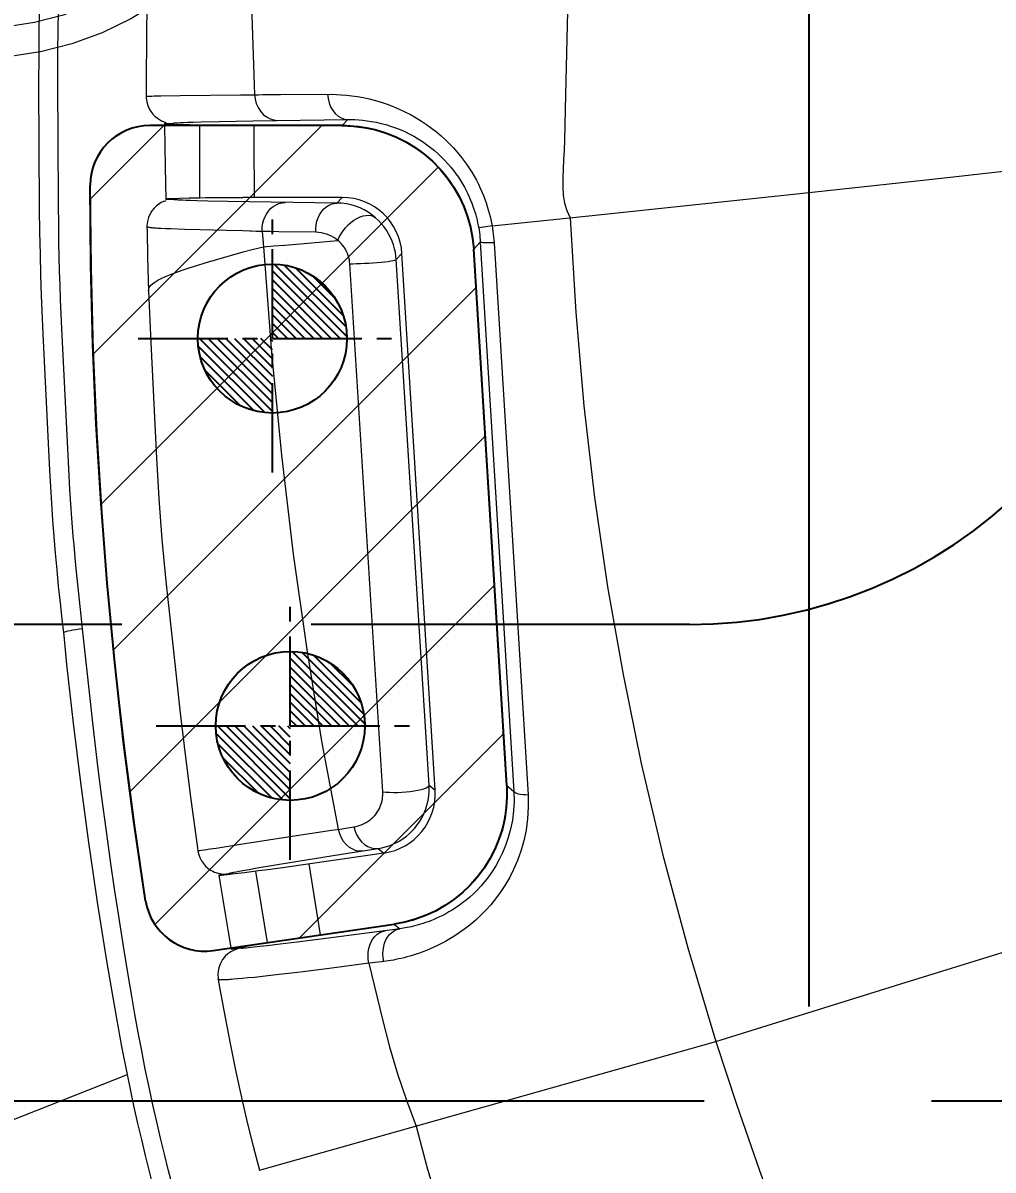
# Model space of a CAD drawing. Header units: inches. Extents: x 160917 to 162189, y -51061 to -50161.
# Drawn here: x 161479.24 to 161495.52, y -50341.36 to -50322.12 of the extents above; entities that cross this region are included whole.
import ezdxf

# ---------------------------------------------------------------- set-up
doc = ezdxf.new("R2010")
doc.units = ezdxf.units.IN
doc.header["$LTSCALE"] = 2
doc.header["$MEASUREMENT"] = 0
for name, pattern in [('ACAD_ISO02W100', [15, 12, -3]), ('CENTER', [50.8, 31.75, -6.35, 6.35, -6.35]), ('CENTER2', [1.125, 0.75, -0.125, 0.125, -0.125]), ('HIDDEN', [9.525, 6.35, -3.175])]:
    doc.linetypes.add(name, pattern=pattern)
for name, color, linetype in [('DEFAULT_1', 7, 'CENTER'), ('PIN', 4, 'CONTINUOUS'), ('SCREW', 52, 'HIDDEN'), ('y-cut', 7, 'CONTINUOUS'), ('壓塊', 157, 'CONTINUOUS')]:
    doc.layers.add(name, color=color, linetype=linetype)
for name, color, linetype, lineweight in [('dim', 3, 'CONTINUOUS', 15), ('PRODUCT', 1, 'CONTINUOUS', 15), ('截面', 191, 'CONTINUOUS', 15), ('枕位', 75, 'CONTINUOUS', 15), ('螺絲', 42, 'ACAD_ISO02W100', 15)]:
    doc.layers.add(name, color=color, linetype=linetype, lineweight=lineweight)
doc.styles.add('ROMANC', font='romanc', dxfattribs={"width": 0.6, "height": 1})

# ---------------------------------------------------------------- blocks, each defined once
blk = doc.blocks.new('20160823.165622')
at = {"layer": '截面', "linetype": 'Continuous', "ltscale": 0.3}
h = blk.add_hatch(dxfattribs=at)
h.set_pattern_fill('ANSI31', color=256, scale=15, style=0)
h.set_pattern_definition([(45, (-3383.3948, 1002.8706), (-1.3258252, 1.3258252), [])])
h.paths.add_polyline_path([(-73.824, 61.266, 1), (-92.824, 61.266, 1)])
h.paths.add_polyline_path([(-22.197, 84.62, 0.373533), (-22.044, 83.982), (-17.561, 80.78), (-17.398, 80.674), (-17.228, 80.584), (-17.053, 80.509), (-16.871, 80.45), (-16.682, 80.406), (-16.492, 80.379), (-16.3, 80.369), (-16.106, 80.375), (-15.915, 80.399), (-15.727, 80.439), (-15.542, 80.495), (-15.363, 80.567), (-15.192, 80.655), (-15.028, 80.757), (-14.874, 80.873), (-14.732, 81.001), (-14.601, 81.141), (-14.481, 81.295), (-6.885, 91.928), (-6.779, 92.091), (-6.689, 92.26), (-6.615, 92.435), (-6.555, 92.618), (-6.511, 92.807), (-6.484, 92.997), (-6.474, 93.19), (-6.481, 93.384), (-6.504, 93.575), (-6.545, 93.764), (-6.602, 93.95), (-6.674, 94.128), (-6.761, 94.3), (-6.864, 94.465), (-6.98, 94.619), (-7.108, 94.761), (-7.249, 94.893), (-7.403, 95.013), (-12.093, 98.364, 0.382846), (-12.756, 98.29), (-13.983, 96.876), (-15.164, 95.437), (-16.3, 93.973), (-17.39, 92.485), (-18.435, 90.971), (-19.438, 89.428), (-20.4, 87.855), (-21.32, 86.252)])
h.paths.add_polyline_path([(-3.987, 77.836), (-3.979, 77.644), (-3.954, 77.453), (-3.912, 77.264), (-3.854, 77.08), (-3.78, 76.902), (-3.691, 76.73), (-3.588, 76.568), (-3.471, 76.416), (-3.34, 76.274), (-3.199, 76.144), (-3.048, 76.028), (-2.886, 75.925), (-2.714, 75.835), (2.724, 73.299, 0.401701), (3.379, 73.522), (4.215, 75.163), (5.025, 76.816), (5.808, 78.481), (6.564, 80.157), (7.293, 81.844), (7.996, 83.545), (8.673, 85.26), (9.324, 86.988), (9.949, 88.728, 0.385263), (9.688, 89.347), (4.684, 91.68), (4.503, 91.755), (4.32, 91.812), (4.133, 91.854), (3.942, 91.879), (3.748, 91.888), (3.555, 91.879), (3.363, 91.854), (3.173, 91.812), (2.989, 91.754), (2.811, 91.68), (2.638, 91.59), (2.476, 91.487), (2.323, 91.369), (2.18, 91.238), (2.051, 91.097), (1.935, 90.946), (1.832, 90.784), (1.742, 90.612), (-3.779, 78.772), (-3.854, 78.591), (-3.912, 78.408), (-3.953, 78.221), (-3.978, 78.03)])
h.paths.add_polyline_path([(-5.724, 139.049), (-5.562, 128.95), (-5.55, 128.785), (-5.523, 128.627), (-5.479, 128.473), (-5.418, 128.324), (-5.342, 128.179), (-5.252, 128.045), (-5.148, 127.921), (-5.031, 127.808), (-4.904, 127.708), (-4.767, 127.622), (-4.62, 127.551), (-4.469, 127.495), (-4.314, 127.456), (-4.155, 127.434), (-3.99, 127.427), (9.395, 127.642), (9.56, 127.653), (9.718, 127.681), (9.872, 127.725), (10.021, 127.785), (10.166, 127.862), (10.3, 127.951), (10.424, 128.055), (10.537, 128.173), (10.637, 128.3), (10.723, 128.437), (10.794, 128.583), (10.85, 128.735), (10.889, 128.89), (10.911, 129.049), (10.918, 129.214), (10.76, 139.065, 0.409527), (10.26, 139.557), (-5.224, 139.557, 0.418916)])
h.paths.add_polyline_path([(-93.609, 92.793), (-93.598, 92.6), (-93.571, 92.41), (-93.527, 92.221), (-93.467, 92.038), (-93.392, 91.862), (-93.302, 91.692), (-93.196, 91.529), (-87.589, 83.68), (-87.469, 83.527), (-87.339, 83.387), (-87.197, 83.26), (-87.043, 83.144), (-86.879, 83.041), (-86.707, 82.954), (-86.528, 82.882), (-86.342, 82.825), (-86.153, 82.785), (-85.961, 82.761), (-85.766, 82.755), (-85.573, 82.765), (-85.382, 82.792), (-85.193, 82.836), (-85.01, 82.896), (-84.834, 82.971), (-84.665, 83.061), (-84.501, 83.167), (-81.445, 85.35, 0.414214), (-81.213, 86.745), (-88.229, 96.567, 0.414214), (-89.624, 96.799), (-92.686, 94.612), (-92.838, 94.492), (-92.978, 94.362), (-93.105, 94.22), (-93.221, 94.067), (-93.323, 93.903), (-93.411, 93.732), (-93.482, 93.553), (-93.539, 93.367), (-93.579, 93.179), (-93.602, 92.987)])
h.paths.add_polyline_path([(-111.785, 86.571), (-107.088, 75.443, 0.425093), (-105.745, 74.926), (-102.029, 76.658), (-101.856, 76.748), (-101.694, 76.852), (-101.543, 76.968), (-101.401, 77.098), (-101.269, 77.241), (-101.151, 77.394), (-101.048, 77.557), (-100.958, 77.729), (-100.883, 77.908), (-100.825, 78.092), (-100.783, 78.282), (-100.758, 78.473), (-100.75, 78.666), (-100.758, 78.859), (-100.783, 79.05), (-100.825, 79.235), (-100.882, 79.418), (-100.956, 79.597), (-105.034, 88.343), (-105.124, 88.515), (-105.227, 88.677), (-105.343, 88.829), (-105.473, 88.97), (-105.616, 89.102), (-105.769, 89.219), (-105.931, 89.323), (-106.103, 89.412), (-106.281, 89.486), (-106.465, 89.544), (-106.654, 89.586), (-106.845, 89.611), (-107.037, 89.62), (-107.231, 89.611), (-107.421, 89.586), (-107.607, 89.545), (-107.789, 89.487), (-107.969, 89.413), (-111.286, 87.866, 0.403417)])
h.paths.add_polyline_path([(6.029, 102.701), (6.04, 102.519), (6.066, 102.34), (6.108, 102.163), (6.164, 101.988), (6.233, 101.819), (6.317, 101.657), (6.414, 101.501), (6.524, 101.355), (6.645, 101.218), (6.777, 101.091), (6.919, 100.976), (7.07, 100.873), (7.229, 100.783), (7.395, 100.706), (7.565, 100.644), (7.74, 100.596), (7.921, 100.561), (12.733, 99.863, 0.404229), (13.297, 100.269), (13.602, 102.074), (13.869, 103.881), (14.097, 105.692), (14.286, 107.505), (14.436, 109.321), (14.547, 111.142), (14.62, 112.97), (14.653, 114.804), (14.648, 116.644, 0.410269), (14.148, 117.137), (8.99, 117.137), (8.803, 117.129), (8.62, 117.106), (8.441, 117.068), (8.264, 117.014), (8.091, 116.945), (7.925, 116.863), (7.767, 116.767), (7.616, 116.658), (7.476, 116.537), (7.347, 116.404), (7.228, 116.261), (7.122, 116.109), (7.03, 115.948), (6.951, 115.78), (6.887, 115.606), (6.838, 115.43), (6.803, 115.248), (6.784, 115.062), (6.032, 102.885)])
h.paths.add_polyline_path([(-9.989, 114.513), (-9.984, 112.88), (-9.966, 111.248), (-9.933, 109.616), (-9.886, 107.984), (-9.826, 106.353), (-9.751, 104.722), (-9.663, 103.091, 0.356031), (-9.235, 102.625), (-4.838, 101.987), (-4.633, 101.967), (-4.431, 101.966), (-4.231, 101.983), (-4.032, 102.018), (-3.835, 102.073), (-3.646, 102.144), (-3.464, 102.233), (-3.289, 102.339), (-3.126, 102.459), (-2.975, 102.594), (-2.835, 102.744), (-2.711, 102.904), (-2.603, 103.075), (-2.509, 103.256), (-2.434, 103.444), (-2.376, 103.636), (-2.336, 103.834), (-2.313, 104.038), (-1.58, 115.926), (-1.577, 116.128), (-1.592, 116.327), (-1.625, 116.522), (-1.675, 116.716), (-1.743, 116.905), (-1.828, 117.086), (-1.929, 117.259), (-2.046, 117.424), (-2.176, 117.576), (-2.32, 117.715), (-2.477, 117.842), (-2.643, 117.954), (-2.819, 118.049), (-3.004, 118.129), (-3.194, 118.191), (-3.387, 118.236), (-3.584, 118.263), (-3.787, 118.273), (-9.457, 118.273, 0.408821), (-9.957, 117.782), (-9.98, 116.147)])
h.paths.add_polyline_path([(-117.289, 114.429), (-117.278, 113.089), (-117.245, 111.75), (-117.188, 110.413), (-117.108, 109.078), (-117.005, 107.746), (-116.879, 106.413), (-116.73, 105.082), (-116.557, 103.75), (-116.36, 102.42, 0.411006), (-115.229, 101.585), (-112.19, 102.026), (-112.009, 102.06), (-111.833, 102.108), (-111.663, 102.171), (-111.498, 102.247), (-111.338, 102.338), (-111.187, 102.441), (-111.045, 102.556), (-110.912, 102.683), (-110.791, 102.82), (-110.682, 102.967), (-110.585, 103.122), (-110.501, 103.285), (-110.431, 103.453), (-110.375, 103.628), (-110.334, 103.806), (-110.308, 103.984), (-110.297, 104.166), (-110.3, 104.35), (-110.855, 113.353), (-110.875, 113.54), (-110.91, 113.721), (-110.959, 113.898), (-111.023, 114.071), (-111.102, 114.24), (-111.194, 114.4), (-111.3, 114.552), (-111.418, 114.696), (-111.548, 114.828), (-111.688, 114.949), (-111.839, 115.059), (-111.997, 115.155), (-112.162, 115.237), (-112.335, 115.306), (-112.512, 115.359), (-112.691, 115.397), (-112.874, 115.42), (-113.061, 115.428), (-116.289, 115.428, 0.41394)])
h.paths.add_polyline_path([(-99.071, 114.42), (-99.068, 114.217), (-98.561, 105.996), (-98.539, 105.794), (-98.5, 105.598), (-98.443, 105.408), (-98.369, 105.222), (-98.277, 105.042), (-98.171, 104.872), (-98.049, 104.712), (-97.911, 104.563), (-97.762, 104.428), (-97.601, 104.307), (-97.429, 104.2), (-97.249, 104.11), (-97.061, 104.038), (-96.867, 103.982), (-96.67, 103.944), (-96.472, 103.924), (-96.272, 103.923), (-96.07, 103.939), (-93.042, 104.307, 0.379232), (-92.163, 105.3), (-92.163, 115.564, 0.414214), (-93.163, 116.564), (-96.863, 116.564), (-97.065, 116.555), (-97.262, 116.528), (-97.455, 116.483), (-97.644, 116.421), (-97.829, 116.341), (-98.005, 116.246), (-98.172, 116.134), (-98.329, 116.007), (-98.473, 115.868), (-98.603, 115.716), (-98.72, 115.551), (-98.821, 115.378), (-98.905, 115.196), (-98.974, 115.007), (-99.024, 114.813), (-99.057, 114.618)])
at = {"layer": 'y-cut', "linetype": 'ByBlock'}
for p, q in [((-113.061, 115.428), (-116.289, 115.428)), ((-110.3, 104.35), (-110.855, 113.353)), ((-115.229, 101.585), (-112.19, 102.026))]:
    blk.add_line(p, q, dxfattribs=at)
for points in [[(-113.061, 115.428), (-112.874, 115.42), (-112.691, 115.397), (-112.512, 115.359), (-112.335, 115.306), (-112.162, 115.237), (-111.997, 115.155), (-111.839, 115.059), (-111.688, 114.949), (-111.548, 114.828), (-111.418, 114.696), (-111.3, 114.552), (-111.194, 114.4), (-111.102, 114.24), (-111.023, 114.071), (-110.959, 113.898), (-110.91, 113.721), (-110.875, 113.54), (-110.855, 113.353)], [(-116.36, 102.42), (-116.557, 103.75), (-116.73, 105.082), (-116.879, 106.413), (-117.005, 107.746), (-117.108, 109.078), (-117.188, 110.413), (-117.245, 111.75), (-117.278, 113.089), (-117.289, 114.429)], [(-110.3, 104.35), (-110.297, 104.166), (-110.308, 103.984), (-110.334, 103.806), (-110.375, 103.628), (-110.431, 103.453), (-110.501, 103.285), (-110.585, 103.122), (-110.682, 102.967), (-110.791, 102.82), (-110.912, 102.683), (-111.045, 102.556), (-111.187, 102.441), (-111.338, 102.338), (-111.498, 102.247), (-111.663, 102.171), (-111.833, 102.108), (-112.009, 102.06), (-112.19, 102.026)]]:
    blk.add_lwpolyline(points, dxfattribs=at)
for centre, start, end in [((-116.289, 114.428), 90, 179.9465), ((-115.372, 102.574), 188.8884, 278.2602)]:
    blk.add_arc(centre, 1, start, end, dxfattribs=at)
blk = doc.blocks.new('20140813.092309')
at = {"layer": '螺絲', "color": 137, "linetype": 'CENTER', "ltscale": 0.25}
for p, q in [((0, -7.042), (0, 7.042)), ((-7, 0), (7, 0))]:
    blk.add_line(p, q, dxfattribs=at)
at = {"layer": '螺絲', "color": 137, "linetype": 'Continuous'}
blk.add_lwpolyline([(-1.443, 2.5), (-2.887, 0), (-1.443, -2.5), (1.443, -2.5), (2.887, 0), (1.443, 2.5)], close=True, dxfattribs=at)
at = {"layer": '螺絲', "color": 137, "linetype": 'HIDDEN'}
blk.add_circle((0, 0), 5.5, dxfattribs=at)
at = {"layer": '螺絲', "color": 137}
for radius in [5, 3]:
    blk.add_circle((0, 0), radius, dxfattribs=at)
at = {"layer": 'dim', "style": 'ROMANC', "width": 0.8}
blk.add_text('M6', height=3.1716, dxfattribs=at).set_placement((-2.976, -1.589))

msp = doc.modelspace()

# ---------------------------------------------------------------- hatches: boundary and pattern name
at = {"layer": 'PIN', "linetype": 'Continuous'}
h = msp.add_hatch(dxfattribs=at)
h.set_pattern_fill('ANSI31', color=6, scale=0.833333, angle=90, style=0)
h.set_pattern_definition([(135, (161654.4966, -50339.27762), (-0.073656956, -0.073656956), [])])
h.paths.add_polyline_path([(161483.428, -50327.411), (161482.178, -50327.411, 0.414214), (161483.428, -50328.661)])
h.paths.add_polyline_path([(161483.428, -50326.161), (161483.428, -50327.411), (161484.678, -50327.411, 0.414214)])
h = msp.add_hatch(dxfattribs=at)
h.set_pattern_fill('ANSI31', color=6, scale=0.833333, angle=90, style=0)
h.set_pattern_definition([(135, (161654.7966, -50345.77762), (-0.073656956, -0.073656956), [])])
h.paths.add_polyline_path([(161483.728, -50333.911), (161482.478, -50333.911, 0.414214), (161483.728, -50335.161)])
h.paths.add_polyline_path([(161483.728, -50332.661), (161483.728, -50333.911), (161484.978, -50333.911, 0.414214)])

# ---------------------------------------------------------------- linework, layer by layer
at = {"layer": 'DEFAULT_1', "color": 2, "linetype": 'CENTER', "ltscale": 0.3}
for p, q in [((161492.428, -50289.092), (161492.428, -50388.532)), ((161521.155, -50340.211), (161474.195, -50340.211))]:
    msp.add_line(p, q, dxfattribs=at)
at = {"layer": 'PIN', "color": 6, "linetype": 'CENTER2'}
for p, q in [((161483.428, -50329.661), (161483.428, -50325.161)), ((161481.178, -50327.411), (161485.678, -50327.411)), ((161483.728, -50336.161), (161483.728, -50331.661)), ((161481.478, -50333.911), (161485.978, -50333.911))]:
    msp.add_line(p, q, dxfattribs=at)
at = {"layer": 'PIN', "color": 6, "linetype": 'Continuous'}
for centre in [(161483.428, -50327.411), (161483.728, -50333.911)]:
    msp.add_circle(centre, 1.25, dxfattribs=at)
at = {"layer": 'PRODUCT', "linetype": 'ByBlock'}
for p, q in [((161488.445, -50319.509), (161488.344, -50323.318)), ((161479.517, -50322.205), (161479.536, -50321.244)), ((161479.833, -50322.2), (161479.844, -50321.554)), ((161479.829, -50322.636), (161479.833, -50322.2)), ((161479.828, -50322.949), (161479.829, -50322.636)), ((161479.522, -50325.243), (161479.511, -50323.13)), ((161481.325, -50323.346), (161481.345, -50323.345)), ((161481.345, -50323.345), (161481.372, -50323.344)), ((161481.372, -50323.344), (161481.405, -50323.342)), ((161481.405, -50323.342), (161481.442, -50323.341)), ((161481.442, -50323.341), (161481.48, -50323.34)), ((161481.48, -50323.34), (161481.557, -50323.339)), ((161481.557, -50323.339), (161481.879, -50323.334)), ((161481.879, -50323.334), (161482.893, -50323.324)), ((161483.405, -50323.318), (161483.561, -50323.316)), ((161481.372, -50323.836), (161484.6, -50323.836)), ((161481.62, -50323.801), (161481.62, -50323.836)), ((161481.62, -50323.801), (161481.767, -50323.801)), ((161481.62, -50323.836), (161481.628, -50324.528)), ((161481.846, -50323.789), (161481.88, -50323.787)), ((161481.88, -50323.787), (161481.935, -50323.785)), ((161482.041, -50323.827), (161481.892, -50323.823)), ((161481.935, -50323.785), (161482.009, -50323.782)), ((161482.009, -50323.782), (161482.099, -50323.779)), ((161482.211, -50323.831), (161482.041, -50323.827)), ((161482.099, -50323.779), (161482.232, -50323.775)), ((161482.21, -50324.116), (161482.211, -50323.836)), ((161482.211, -50323.831), (161483.124, -50323.836)), ((161482.232, -50323.775), (161482.54, -50323.768)), ((161482.54, -50323.768), (161483.097, -50323.757)), ((161483.097, -50323.757), (161484.694, -50323.736)), ((161483.124, -50324.115), (161483.124, -50323.836)), ((161484.6, -50323.836), (161484.694, -50323.736)), ((161484.6, -50323.836), (161484.725, -50323.84)), ((161482.212, -50325.048), (161482.21, -50324.116)), ((161483.127, -50325.042), (161483.124, -50324.115)), ((161494.349, -50324.753), (161498.238, -50324.315)), ((161481.628, -50324.528), (161481.637, -50325.077)), ((161492.326, -50324.974), (161494.349, -50324.753)), ((161488.9, -50325.336), (161492.326, -50324.974)), ((161479.842, -50325.567), (161479.837, -50325.106)), ((161481.638, -50325.099), (161481.61, -50325.109)), ((161481.777, -50325.077), (161481.637, -50325.077)), ((161481.7, -50325.063), (161481.777, -50325.06)), ((161481.776, -50325.078), (161481.777, -50325.077)), ((161481.777, -50325.06), (161481.867, -50325.057)), ((161481.867, -50325.057), (161482.024, -50325.052)), ((161481.975, -50325.094), (161481.927, -50325.092)), ((161482.052, -50325.096), (161481.975, -50325.094)), ((161482.024, -50325.052), (161482.212, -50325.048)), ((161482.16, -50325.1), (161482.052, -50325.096)), ((161482.342, -50325.105), (161482.16, -50325.1)), ((161482.212, -50325.048), (161482.304, -50325.046)), ((161482.304, -50325.046), (161482.499, -50325.044)), ((161482.677, -50325.112), (161482.342, -50325.105)), ((161482.499, -50325.044), (161482.933, -50325.042)), ((161484.508, -50325.139), (161482.677, -50325.112)), ((161484.598, -50325.042), (161482.933, -50325.042)), ((161484.508, -50325.139), (161484.598, -50325.042)), ((161487.113, -50325.518), (161488.9, -50325.336)), ((161481.725, -50325.571), (161481.639, -50325.568)), ((161481.951, -50325.579), (161481.725, -50325.571)), ((161487.113, -50325.518), (161486.938, -50325.547)), ((161482.214, -50325.588), (161481.951, -50325.579)), ((161482.65, -50325.6), (161482.214, -50325.588)), ((161482.929, -50325.606), (161482.65, -50325.6)), ((161483.049, -50325.61), (161482.929, -50325.606)), ((161483.257, -50325.615), (161483.276, -50325.875)), ((161484.156, -50325.628), (161483.534, -50325.62)), ((161486.806, -50325.911), (161486.916, -50325.793)), ((161486.806, -50325.911), (161487.361, -50334.914)), ((161486.916, -50325.793), (161487.479, -50335.01)), ((161487.147, -50325.805), (161487.717, -50335.073)), ((161482.301, -50326.143), (161482.939, -50325.959)), ((161485.506, -50326.087), (161485.602, -50325.985)), ((161486.056, -50334.907), (161485.506, -50326.087)), ((161486.157, -50334.989), (161485.602, -50325.985)), ((161485.279, -50335.016), (161484.727, -50326.155)), ((161480.012, -50329.598), (161479.896, -50327.245)), ((161479.693, -50329.625), (161479.581, -50327.332)), ((161480.48, -50328.981), (161480.563, -50330.333)), ((161480.031, -50329.943), (161480.012, -50329.598)), ((161480.052, -50330.267), (161480.031, -50329.943)), ((161480.563, -50330.333), (161480.669, -50331.669)), ((161480.151, -50331.433), (161480.124, -50331.16)), ((161480.178, -50331.693), (161480.151, -50331.433)), ((161480.23, -50332.173), (161480.178, -50331.693)), ((161480.669, -50331.669), (161480.796, -50332.989)), ((161479.9, -50332.121), (161479.87, -50331.844)), ((161479.931, -50332.397), (161479.9, -50332.121)), ((161480.242, -50332.285), (161480.23, -50332.173)), ((161480.368, -50333.449), (161480.242, -50332.285)), ((161479.981, -50332.883), (161479.931, -50332.397)), ((161480.796, -50332.989), (161480.944, -50334.291)), ((161480.408, -50333.809), (161480.368, -50333.449)), ((161480.454, -50334.203), (161480.408, -50333.809)), ((161480.507, -50334.634), (161480.454, -50334.203)), ((161480.568, -50335.111), (161480.507, -50334.634)), ((161486.056, -50334.907), (161486.157, -50334.989)), ((161487.361, -50334.914), (161487.365, -50335.041)), ((161487.361, -50334.914), (161487.479, -50335.01)), ((161480.639, -50335.638), (161480.568, -50335.111)), ((161480.719, -50336.223), (161480.639, -50335.638)), ((161482.891, -50335.896), (161483.831, -50335.75)), ((161484.558, -50335.642), (161484.795, -50335.606)), ((161482.384, -50335.977), (161482.482, -50335.962)), ((161482.482, -50335.962), (161482.891, -50335.896)), ((161482.178, -50336.008), (161482.178, -50336.008)), ((161482.209, -50336.002), (161482.24, -50335.998)), ((161482.24, -50335.998), (161482.288, -50335.991)), ((161482.288, -50335.991), (161482.384, -50335.977)), ((161485.299, -50336.045), (161483.598, -50336.291)), ((161483.822, -50336.188), (161484.728, -50336.043)), ((161484.728, -50336.043), (161485.204, -50335.968)), ((161485.204, -50335.968), (161485.299, -50336.045)), ((161480.78, -50336.647), (161480.719, -50336.223)), ((161482.821, -50336.36), (161482.869, -50336.35)), ((161482.869, -50336.35), (161482.928, -50336.339)), ((161482.928, -50336.339), (161483.036, -50336.32)), ((161483.197, -50336.346), (161482.958, -50336.376)), ((161483.036, -50336.32), (161483.174, -50336.296)), ((161483.174, -50336.296), (161483.415, -50336.255)), ((161483.306, -50336.332), (161483.197, -50336.346)), ((161483.598, -50336.291), (161483.306, -50336.332)), ((161483.415, -50336.255), (161483.822, -50336.188)), ((161484.235, -50337.418), (161484.047, -50336.227)), ((161482.692, -50336.393), (161482.53, -50336.416)), ((161482.53, -50336.416), (161482.551, -50336.554)), ((161482.633, -50336.397), (161482.692, -50336.393)), ((161482.783, -50336.367), (161482.821, -50336.36)), ((161482.958, -50336.376), (161482.796, -50336.396)), ((161483.344, -50337.548), (161483.152, -50336.352)), ((161480.849, -50337.107), (161480.78, -50336.647)), ((161482.551, -50336.554), (161482.594, -50336.827)), ((161482.594, -50336.827), (161482.639, -50337.099)), ((161480.928, -50337.607), (161480.849, -50337.107)), ((161482.639, -50337.099), (161482.684, -50337.369)), ((161482.432, -50337.68), (161485.471, -50337.239)), ((161485.471, -50337.239), (161485.565, -50337.315)), ((161482.684, -50337.369), (161482.736, -50337.666)), ((161484.235, -50337.418), (161483.345, -50337.553)), ((161484.367, -50337.474), (161483.845, -50337.541)), ((161485.565, -50337.315), (161484.367, -50337.474)), ((161481.018, -50338.157), (161480.928, -50337.607)), ((161483.345, -50337.553), (161482.735, -50337.657)), ((161482.9, -50337.642), (161482.736, -50337.666)), ((161482.9, -50337.643), (161482.9, -50337.642)), ((161483.068, -50337.632), (161483.025, -50337.637)), ((161483.121, -50337.627), (161483.068, -50337.632)), ((161483.216, -50337.616), (161483.121, -50337.627)), ((161483.338, -50337.603), (161483.216, -50337.616)), ((161483.557, -50337.577), (161483.338, -50337.603)), ((161483.845, -50337.541), (161483.557, -50337.577)), ((161493.974, -50338.238), (161495.746, -50337.691)), ((161482.566, -50337.876), (161482.544, -50337.923)), ((161482.592, -50337.834), (161482.566, -50337.876)), ((161482.682, -50337.737), (161482.638, -50337.777)), ((161485.207, -50337.874), (161485.046, -50337.894)), ((161485.299, -50337.863), (161485.207, -50337.874)), ((161483.85, -50338.047), (161483.492, -50338.09)), ((161483.945, -50338.036), (161483.85, -50338.047)), ((161485.046, -50337.894), (161485.273, -50338.836)), ((161482.922, -50338.151), (161482.842, -50338.158)), ((161483.016, -50338.142), (161482.922, -50338.151)), ((161483.129, -50338.131), (161483.016, -50338.142)), ((161483.261, -50338.116), (161483.129, -50338.131)), ((161483.492, -50338.09), (161483.261, -50338.116)), ((161490.871, -50339.21), (161493.974, -50338.238)), ((161483.21, -50341.365), (161490.871, -50339.21))]:
    msp.add_line(p, q, dxfattribs=at)
for points in [[(161481.493, -50316.566), (161481.441, -50317.753), (161481.397, -50318.908), (161481.362, -50320.032), (161481.336, -50321.127), (161481.317, -50322.195), (161481.31, -50323.235), (161481.31, -50323.347)], [(161483.041, -50317.548), (161483.036, -50318.161), (161483.033, -50318.782), (161483.034, -50319.41), (161483.039, -50320.044), (161483.049, -50320.685), (161483.064, -50321.333), (161483.082, -50321.989), (161483.103, -50322.651), (161483.128, -50323.321)], [(161479.511, -50323.13), (161479.512, -50322.673), (161479.517, -50322.205)], [(161479.837, -50325.106), (161479.828, -50323.114), (161479.828, -50322.949)], [(161481.31, -50323.347), (161481.31, -50323.347), (161481.313, -50323.347), (161481.317, -50323.346), (161481.325, -50323.346)], [(161481.31, -50323.347), (161481.311, -50323.378), (161481.32, -50323.441), (161481.337, -50323.5), (161481.361, -50323.555), (161481.39, -50323.604), (161481.424, -50323.647), (161481.461, -50323.684), (161481.498, -50323.714), (161481.534, -50323.738), (161481.569, -50323.756), (161481.599, -50323.769)], [(161482.893, -50323.324), (161482.959, -50323.323), (161482.993, -50323.323), (161483.027, -50323.322)], [(161483.027, -50323.322), (161483.095, -50323.321), (161483.128, -50323.321)], [(161483.128, -50323.321), (161483.194, -50323.319), (161483.261, -50323.318), (161483.405, -50323.318)], [(161483.128, -50323.321), (161483.137, -50323.396), (161483.157, -50323.469), (161483.187, -50323.537), (161483.226, -50323.598), (161483.274, -50323.651), (161483.328, -50323.693), (161483.388, -50323.725), (161483.451, -50323.744), (161483.516, -50323.751)], [(161483.561, -50323.316), (161484.425, -50323.311), (161484.502, -50323.314), (161484.584, -50323.319), (161484.67, -50323.327), (161484.761, -50323.337), (161484.856, -50323.351), (161484.953, -50323.369), (161485.054, -50323.391), (161485.155, -50323.417), (161485.255, -50323.447), (161485.356, -50323.481), (161485.456, -50323.518), (161485.554, -50323.56), (161485.651, -50323.605), (161485.746, -50323.654), (161485.839, -50323.706), (161485.929, -50323.761), (161486.016, -50323.819), (161486.1, -50323.88), (161486.181, -50323.943), (161486.258, -50324.008), (161486.331, -50324.075), (161486.4, -50324.143), (161486.465, -50324.211), (161486.525, -50324.28), (161486.582, -50324.349), (161486.636, -50324.417), (161486.685, -50324.486), (161486.731, -50324.554), (161486.774, -50324.622), (161486.814, -50324.689), (161486.85, -50324.756), (161486.884, -50324.822), (161486.915, -50324.886), (161486.944, -50324.95), (161486.97, -50325.013), (161486.993, -50325.074), (161487.015, -50325.134), (161487.034, -50325.193), (161487.051, -50325.25), (161487.067, -50325.306), (161487.081, -50325.361), (161487.093, -50325.415), (161487.104, -50325.467), (161487.113, -50325.518)], [(161484.352, -50323.311), (161484.361, -50323.386), (161484.379, -50323.458), (161484.405, -50323.525), (161484.44, -50323.585), (161484.482, -50323.637), (161484.529, -50323.679), (161484.581, -50323.71), (161484.637, -50323.73), (161484.694, -50323.736)], [(161488.344, -50323.318), (161488.327, -50324.083), (161488.321, -50324.252), (161488.315, -50324.413), (161488.307, -50324.569), (161488.3, -50324.72), (161488.299, -50324.864), (161488.308, -50325.003), (161488.33, -50325.137), (161488.368, -50325.264), (161488.424, -50325.385)], [(161481.599, -50323.769), (161481.624, -50323.778), (161481.644, -50323.784), (161481.646, -50323.785)], [(161481.892, -50323.823), (161481.765, -50323.819), (161481.711, -50323.817), (161481.663, -50323.814), (161481.645, -50323.813)], [(161481.767, -50323.801), (161481.763, -50323.8), (161481.762, -50323.799), (161481.763, -50323.797), (161481.767, -50323.796), (161481.773, -50323.795), (161481.781, -50323.794), (161481.791, -50323.793), (161481.803, -50323.792), (161481.816, -50323.791), (161481.83, -50323.79), (161481.846, -50323.789)], [(161484.873, -50323.853), (161484.802, -50323.846), (161484.733, -50323.84), (161484.665, -50323.837), (161484.6, -50323.836)], [(161484.694, -50323.736), (161484.751, -50323.736), (161484.813, -50323.738), (161484.878, -50323.742), (161484.946, -50323.748), (161485.019, -50323.756), (161485.093, -50323.767), (161485.171, -50323.782), (161485.251, -50323.8), (161485.331, -50323.821), (161485.411, -50323.846), (161485.491, -50323.874), (161485.57, -50323.905), (161485.648, -50323.939), (161485.725, -50323.976), (161485.801, -50324.017), (161485.874, -50324.059), (161485.946, -50324.105), (161486.015, -50324.153), (161486.082, -50324.204), (161486.146, -50324.256), (161486.207, -50324.31), (161486.265, -50324.365), (161486.321, -50324.421), (161486.372, -50324.477), (161486.421, -50324.534), (161486.466, -50324.591), (161486.508, -50324.648), (161486.548, -50324.704), (161486.584, -50324.761), (161486.618, -50324.817), (161486.65, -50324.872), (161486.679, -50324.927), (161486.706, -50324.981), (161486.731, -50325.035), (161486.753, -50325.087), (161486.774, -50325.139), (161486.793, -50325.189), (161486.81, -50325.239), (161486.825, -50325.287), (161486.839, -50325.335), (161486.851, -50325.381), (161486.863, -50325.426), (161486.872, -50325.47), (161486.881, -50325.513), (161486.889, -50325.555)], [(161484.725, -50323.84), (161484.853, -50323.851), (161484.982, -50323.87), (161485.111, -50323.896), (161485.241, -50323.932), (161485.37, -50323.975), (161485.498, -50324.027), (161485.624, -50324.088), (161485.745, -50324.156), (161485.859, -50324.231), (161485.968, -50324.311), (161486.069, -50324.396), (161486.162, -50324.483), (161486.247, -50324.573), (161486.324, -50324.665), (161486.394, -50324.756), (161486.456, -50324.847), (161486.511, -50324.937), (161486.56, -50325.027)], [(161485.752, -50324.161), (161485.666, -50324.11), (161485.581, -50324.066), (161485.496, -50324.026), (161485.414, -50323.991), (161485.332, -50323.961), (161485.252, -50323.935), (161485.173, -50323.912), (161485.096, -50323.893), (161485.02, -50323.877), (161484.946, -50323.864), (161484.873, -50323.853)], [(161486.772, -50325.643), (161486.761, -50325.588), (161486.734, -50325.474), (161486.699, -50325.358), (161486.658, -50325.242), (161486.609, -50325.127), (161486.553, -50325.014), (161486.491, -50324.904), (161486.423, -50324.798), (161486.348, -50324.696), (161486.27, -50324.6), (161486.188, -50324.51), (161486.102, -50324.426), (161486.015, -50324.349), (161485.927, -50324.28), (161485.84, -50324.217)], [(161480.372, -50324.835), (161480.385, -50326.232), (161480.421, -50327.614), (161480.48, -50328.981)], [(161481.562, -50325.131), (161481.524, -50325.154), (161481.484, -50325.184), (161481.444, -50325.223), (161481.407, -50325.268)], [(161481.61, -50325.109), (161481.598, -50325.114), (161481.562, -50325.131)], [(161481.637, -50325.066), (161481.667, -50325.064), (161481.7, -50325.063)], [(161481.927, -50325.092), (161481.883, -50325.09), (161481.864, -50325.088), (161481.846, -50325.087), (161481.831, -50325.086), (161481.818, -50325.085), (161481.807, -50325.085), (161481.797, -50325.084), (161481.79, -50325.083), (161481.785, -50325.082), (161481.781, -50325.081), (161481.778, -50325.08), (161481.776, -50325.08), (161481.775, -50325.079), (161481.775, -50325.078), (161481.776, -50325.078)], [(161483.257, -50325.615), (161483.257, -50325.553), (161483.264, -50325.491), (161483.278, -50325.432), (161483.299, -50325.375), (161483.327, -50325.322), (161483.36, -50325.273), (161483.398, -50325.231), (161483.442, -50325.195), (161483.489, -50325.166), (161483.538, -50325.145), (161483.59, -50325.132), (161483.643, -50325.128)], [(161484.156, -50325.628), (161484.156, -50325.566), (161484.162, -50325.504), (161484.175, -50325.444), (161484.194, -50325.387), (161484.219, -50325.334), (161484.249, -50325.285), (161484.284, -50325.243), (161484.324, -50325.206), (161484.367, -50325.177), (161484.412, -50325.156), (161484.46, -50325.143), (161484.508, -50325.139)], [(161485.159, -50325.384), (161485.099, -50325.336), (161485.035, -50325.293), (161484.968, -50325.254), (161484.898, -50325.22), (161484.824, -50325.192), (161484.748, -50325.17), (161484.67, -50325.153), (161484.589, -50325.142), (161484.508, -50325.139)], [(161486.603, -50325.115), (161486.642, -50325.201), (161486.675, -50325.286), (161486.703, -50325.37), (161486.728, -50325.452), (161486.749, -50325.532), (161486.766, -50325.611)], [(161479.581, -50327.332), (161479.554, -50326.69), (161479.542, -50326.35), (161479.534, -50325.995), (161479.527, -50325.626), (161479.522, -50325.243)], [(161481.407, -50325.268), (161481.375, -50325.321), (161481.349, -50325.381), (161481.331, -50325.445), (161481.323, -50325.513), (161481.323, -50325.537)], [(161484.528, -50325.766), (161484.55, -50325.711), (161484.579, -50325.656), (161484.614, -50325.603), (161484.654, -50325.552), (161484.698, -50325.505), (161484.745, -50325.463), (161484.795, -50325.426), (161484.846, -50325.395), (161484.898, -50325.37), (161484.949, -50325.353), (161484.998, -50325.344), (161485.045, -50325.343), (161485.087, -50325.349), (161485.126, -50325.363), (161485.159, -50325.384)], [(161479.896, -50327.245), (161479.875, -50326.76), (161479.866, -50326.518), (161479.858, -50326.278), (161479.851, -50326.039), (161479.846, -50325.802), (161479.842, -50325.567)], [(161481.323, -50325.537), (161481.324, -50325.607), (161481.332, -50326.035)], [(161481.639, -50325.568), (161481.557, -50325.564), (161481.531, -50325.563), (161481.505, -50325.562), (161481.48, -50325.56), (161481.457, -50325.558), (161481.435, -50325.557), (161481.415, -50325.555), (161481.396, -50325.553), (161481.38, -50325.551), (161481.367, -50325.549), (161481.355, -50325.547), (161481.345, -50325.545), (161481.338, -50325.544), (161481.332, -50325.542), (161481.328, -50325.541), (161481.325, -50325.54), (161481.324, -50325.539), (161481.323, -50325.538), (161481.323, -50325.537)], [(161485.506, -50326.087), (161485.501, -50326.027), (161485.491, -50325.966), (161485.478, -50325.904), (161485.46, -50325.841), (161485.437, -50325.778), (161485.41, -50325.714), (161485.377, -50325.652), (161485.34, -50325.59), (161485.298, -50325.533), (161485.254, -50325.479), (161485.208, -50325.43), (161485.159, -50325.384)], [(161486.938, -50325.547), (161486.902, -50325.553), (161486.892, -50325.555), (161486.889, -50325.555)], [(161486.889, -50325.555), (161486.895, -50325.595), (161486.901, -50325.634), (161486.906, -50325.674), (161486.91, -50325.714), (161486.914, -50325.753), (161486.916, -50325.793)], [(161487.113, -50325.518), (161487.121, -50325.566), (161487.128, -50325.613), (161487.134, -50325.661), (161487.14, -50325.709), (161487.144, -50325.757), (161487.147, -50325.805)], [(161488.424, -50325.385), (161488.52, -50326.973), (161488.656, -50328.539), (161488.833, -50330.081), (161489.051, -50331.578), (161489.311, -50333.048), (161489.616, -50334.545), (161489.978, -50336.082), (161490.398, -50337.637), (161490.871, -50339.21)], [(161483.158, -50325.613), (161483.078, -50325.611), (161483.049, -50325.61)], [(161483.257, -50325.615), (161483.184, -50325.613), (161483.158, -50325.613)], [(161483.534, -50325.62), (161483.39, -50325.616), (161483.322, -50325.614), (161483.257, -50325.615)], [(161484.528, -50325.766), (161484.493, -50325.739), (161484.457, -50325.715), (161484.419, -50325.693), (161484.379, -50325.674), (161484.337, -50325.658), (161484.293, -50325.646), (161484.249, -50325.636), (161484.203, -50325.63), (161484.156, -50325.628)], [(161486.766, -50325.611), (161486.78, -50325.689), (161486.792, -50325.765), (161486.8, -50325.839), (161486.806, -50325.911)], [(161482.939, -50325.959), (161483.109, -50325.912), (161483.276, -50325.875)], [(161483.276, -50325.875), (161483.451, -50325.857), (161483.635, -50325.844), (161483.834, -50325.828), (161484.528, -50325.766)], [(161483.276, -50325.875), (161483.411, -50327.651), (161483.581, -50329.369), (161483.776, -50331.028), (161484.003, -50332.628), (161484.252, -50334.167), (161484.531, -50335.646)], [(161484.727, -50326.155), (161484.724, -50326.122), (161484.719, -50326.088), (161484.711, -50326.054), (161484.7, -50326.019), (161484.687, -50325.983), (161484.672, -50325.949), (161484.653, -50325.914), (161484.631, -50325.88), (161484.608, -50325.848), (161484.583, -50325.819), (161484.556, -50325.791), (161484.528, -50325.766)], [(161487.147, -50325.805), (161487.103, -50325.806), (161487.062, -50325.806), (161487.026, -50325.806), (161486.994, -50325.805), (161486.967, -50325.804), (161486.946, -50325.802), (161486.93, -50325.799), (161486.92, -50325.797), (161486.916, -50325.793)], [(161481.332, -50326.035), (161481.338, -50326.239), (161481.344, -50326.436), (161481.35, -50326.608)], [(161481.35, -50326.608), (161481.352, -50326.584), (161481.362, -50326.554), (161481.384, -50326.524), (161481.417, -50326.494), (161481.457, -50326.464), (161481.506, -50326.433), (161481.564, -50326.402), (161481.634, -50326.369), (161481.716, -50326.336), (161481.809, -50326.302), (161481.913, -50326.266), (161482.03, -50326.227), (161482.161, -50326.185), (161482.301, -50326.143)], [(161484.727, -50326.155), (161484.78, -50326.155), (161484.84, -50326.153), (161484.905, -50326.151), (161484.974, -50326.148), (161485.045, -50326.144), (161485.117, -50326.14), (161485.187, -50326.134), (161485.253, -50326.128), (161485.315, -50326.122), (161485.37, -50326.116), (161485.417, -50326.11), (161485.455, -50326.103), (161485.483, -50326.098), (161485.5, -50326.092), (161485.506, -50326.087)], [(161481.35, -50326.608), (161481.36, -50326.864), (161481.388, -50327.475), (161481.483, -50329.417)], [(161481.483, -50329.417), (161481.522, -50330.097), (161481.575, -50330.786), (161481.641, -50331.485), (161481.795, -50332.916)], [(161479.87, -50331.844), (161479.841, -50331.567), (161479.814, -50331.29), (161479.788, -50331.013), (161479.764, -50330.735), (161479.744, -50330.458), (161479.725, -50330.18), (161479.708, -50329.902), (161479.693, -50329.625)], [(161480.086, -50330.727), (161480.063, -50330.424), (161480.052, -50330.267)], [(161480.124, -50331.16), (161480.099, -50330.874), (161480.086, -50330.727)], [(161480.242, -50332.285), (161480.185, -50332.291), (161480.13, -50332.299), (161480.078, -50332.307), (161480.032, -50332.315), (161479.992, -50332.324), (161479.961, -50332.332), (161479.938, -50332.339), (161479.925, -50332.345)], [(161480.995, -50339.761), (161480.904, -50339.294), (161480.816, -50338.821), (161480.731, -50338.342), (161480.649, -50337.856), (161480.57, -50337.363), (161480.493, -50336.867), (161480.42, -50336.368), (161480.349, -50335.867), (161480.28, -50335.365), (161480.215, -50334.864), (161480.152, -50334.363), (161480.092, -50333.866), (161480.035, -50333.372), (161479.981, -50332.883)], [(161481.795, -50332.916), (161481.876, -50333.647), (161481.963, -50334.391), (161482.06, -50335.149), (161482.165, -50335.918), (161482.178, -50336.008)], [(161480.944, -50334.291), (161481.112, -50335.577), (161481.301, -50336.845)], [(161485.204, -50335.968), (161485.265, -50335.956), (161485.327, -50335.941), (161485.388, -50335.922), (161485.448, -50335.898), (161485.508, -50335.87), (161485.566, -50335.838), (161485.622, -50335.802), (161485.676, -50335.762), (161485.726, -50335.719), (161485.774, -50335.673), (161485.818, -50335.625), (161485.858, -50335.574), (161485.894, -50335.522), (161485.927, -50335.468), (161485.956, -50335.413), (161485.981, -50335.357), (161486.002, -50335.301), (161486.02, -50335.244), (161486.034, -50335.187), (161486.045, -50335.13), (161486.053, -50335.073), (161486.057, -50335.017), (161486.058, -50334.961), (161486.056, -50334.907)], [(161485.279, -50335.016), (161485.333, -50335.022), (161485.393, -50335.026), (161485.459, -50335.027), (161485.528, -50335.027), (161485.599, -50335.024), (161485.671, -50335.018), (161485.74, -50335.011), (161485.807, -50335.002), (161485.868, -50334.991), (161485.922, -50334.978), (161485.969, -50334.965), (161486.007, -50334.95), (161486.034, -50334.936), (161486.051, -50334.921), (161486.056, -50334.907)], [(161487.361, -50335.184), (161487.364, -50335.114), (161487.365, -50335.046), (161487.364, -50334.979), (161487.361, -50334.914)], [(161484.795, -50335.606), (161484.83, -50335.6), (161484.866, -50335.591), (161484.9, -50335.58), (161484.935, -50335.566), (161484.969, -50335.551), (161485.002, -50335.533), (161485.034, -50335.513), (161485.065, -50335.491), (161485.093, -50335.467), (161485.12, -50335.441), (161485.145, -50335.414), (161485.168, -50335.386), (161485.188, -50335.357), (161485.206, -50335.327), (161485.223, -50335.297), (161485.237, -50335.266), (161485.249, -50335.235), (161485.259, -50335.203), (161485.267, -50335.171), (161485.273, -50335.14), (161485.277, -50335.108), (161485.28, -50335.077), (161485.28, -50335.046), (161485.279, -50335.016)], [(161487.717, -50335.073), (161487.72, -50335.276), (161487.709, -50335.471), (161487.686, -50335.659), (161487.648, -50335.839), (161487.598, -50336.011), (161487.541, -50336.173), (161487.476, -50336.323), (161487.404, -50336.461), (161487.329, -50336.589), (161487.252, -50336.707), (161487.172, -50336.814), (161487.091, -50336.912), (161487.011, -50337.002), (161486.931, -50337.083), (161486.851, -50337.158), (161486.773, -50337.226), (161486.696, -50337.288), (161486.62, -50337.344), (161486.546, -50337.397), (161486.474, -50337.444), (161486.403, -50337.487), (161486.334, -50337.527), (161486.266, -50337.563), (161486.2, -50337.596), (161486.136, -50337.626), (161486.074, -50337.654), (161486.013, -50337.679), (161485.954, -50337.702), (161485.897, -50337.723), (161485.842, -50337.742), (161485.788, -50337.759), (161485.736, -50337.775), (161485.685, -50337.789), (161485.637, -50337.801), (161485.589, -50337.813), (161485.544, -50337.823), (161485.499, -50337.832), (161485.457, -50337.84), (161485.415, -50337.847), (161485.375, -50337.853), (161485.336, -50337.859), (161485.299, -50337.863)], [(161487.479, -50335.01), (161487.483, -50335.177), (161487.474, -50335.338), (161487.455, -50335.493), (161487.425, -50335.642), (161487.386, -50335.784), (161487.341, -50335.918), (161487.289, -50336.041), (161487.234, -50336.155), (161487.175, -50336.26), (161487.114, -50336.356), (161487.052, -50336.445), (161486.989, -50336.526), (161486.925, -50336.6), (161486.862, -50336.667), (161486.8, -50336.729), (161486.738, -50336.785), (161486.678, -50336.836), (161486.618, -50336.883), (161486.559, -50336.926), (161486.502, -50336.965), (161486.446, -50337.001), (161486.391, -50337.034), (161486.337, -50337.064), (161486.285, -50337.092), (161486.233, -50337.117), (161486.184, -50337.14), (161486.135, -50337.161), (161486.088, -50337.18), (161486.043, -50337.198), (161485.999, -50337.213), (161485.956, -50337.228), (161485.914, -50337.241), (161485.874, -50337.252), (161485.835, -50337.263), (161485.797, -50337.272), (161485.761, -50337.281), (161485.726, -50337.288), (161485.691, -50337.295), (161485.658, -50337.301), (161485.626, -50337.307), (161485.595, -50337.311), (161485.565, -50337.315)], [(161487.365, -50335.041), (161487.362, -50335.169), (161487.351, -50335.299), (161487.332, -50335.43), (161487.305, -50335.562), (161487.27, -50335.693), (161487.225, -50335.824), (161487.173, -50335.952), (161487.113, -50336.075), (161487.047, -50336.193), (161486.975, -50336.304), (161486.899, -50336.409), (161486.819, -50336.505), (161486.737, -50336.594), (161486.653, -50336.676), (161486.568, -50336.75), (161486.484, -50336.817), (161486.4, -50336.877), (161486.316, -50336.932)], [(161487.347, -50335.331), (161487.355, -50335.257), (161487.361, -50335.184)], [(161487.717, -50335.073), (161487.672, -50335.07), (161487.63, -50335.066), (161487.593, -50335.061), (161487.56, -50335.055), (161487.532, -50335.047), (161487.51, -50335.039), (161487.494, -50335.03), (161487.483, -50335.021), (161487.479, -50335.01)], [(161485.729, -50337.185), (161485.788, -50337.169), (161485.898, -50337.132), (161486.01, -50337.089), (161486.121, -50337.039), (161486.229, -50336.982), (161486.336, -50336.919), (161486.439, -50336.85), (161486.538, -50336.774), (161486.633, -50336.694), (161486.722, -50336.61), (161486.804, -50336.522), (161486.88, -50336.431), (161486.95, -50336.34), (161487.012, -50336.249), (161487.067, -50336.158), (161487.117, -50336.069), (161487.16, -50335.98), (161487.198, -50335.893), (161487.231, -50335.808), (161487.26, -50335.724), (161487.284, -50335.642), (161487.305, -50335.562), (161487.322, -50335.483), (161487.336, -50335.406)], [(161483.831, -50335.75), (161484.417, -50335.662), (161484.558, -50335.642)], [(161484.531, -50335.646), (161484.551, -50335.717), (161484.58, -50335.785), (161484.618, -50335.846), (161484.663, -50335.9), (161484.714, -50335.944), (161484.77, -50335.977), (161484.829, -50336), (161484.89, -50336.01), (161484.95, -50336.008)], [(161484.795, -50335.606), (161484.815, -50335.677), (161484.844, -50335.745), (161484.881, -50335.806), (161484.925, -50335.859), (161484.975, -50335.903), (161485.029, -50335.937), (161485.086, -50335.959), (161485.145, -50335.97), (161485.204, -50335.968)], [(161482.178, -50336.008), (161482.178, -50336.008), (161482.179, -50336.008), (161482.18, -50336.007), (161482.183, -50336.007), (161482.186, -50336.006), (161482.19, -50336.005), (161482.195, -50336.004), (161482.201, -50336.004), (161482.209, -50336.002)], [(161482.178, -50336.008), (161482.188, -50336.06), (161482.209, -50336.119), (161482.236, -50336.174), (161482.269, -50336.223), (161482.307, -50336.265), (161482.347, -50336.301), (161482.39, -50336.331), (161482.428, -50336.352)], [(161482.428, -50336.352), (161482.459, -50336.365), (161482.515, -50336.383), (161482.574, -50336.394), (161482.633, -50336.397)], [(161482.796, -50336.396), (161482.666, -50336.411), (161482.613, -50336.417), (161482.568, -50336.422), (161482.531, -50336.425)], [(161482.692, -50336.393), (161482.691, -50336.392), (161482.691, -50336.392), (161482.691, -50336.391), (161482.693, -50336.39), (161482.695, -50336.389), (161482.698, -50336.387), (161482.702, -50336.386), (161482.708, -50336.385), (161482.714, -50336.383), (161482.721, -50336.381), (161482.73, -50336.379), (161482.74, -50336.376), (161482.753, -50336.374), (161482.766, -50336.371), (161482.783, -50336.367)], [(161486.233, -50336.98), (161486.151, -50337.024), (161486.071, -50337.063), (161485.991, -50337.097)], [(161485.76, -50337.177), (161485.686, -50337.197), (161485.613, -50337.214), (161485.541, -50337.228), (161485.471, -50337.239)], [(161485.913, -50337.127), (161485.836, -50337.154), (161485.76, -50337.177)], [(161485.046, -50337.894), (161485.036, -50337.832), (161485.032, -50337.769), (161485.035, -50337.707), (161485.045, -50337.647), (161485.061, -50337.589), (161485.084, -50337.535), (161485.113, -50337.487), (161485.147, -50337.444), (161485.186, -50337.408), (161485.229, -50337.38), (161485.274, -50337.36), (161485.322, -50337.348)], [(161485.299, -50337.863), (161485.288, -50337.801), (161485.283, -50337.738), (161485.286, -50337.675), (161485.295, -50337.615), (161485.311, -50337.557), (161485.333, -50337.503), (161485.361, -50337.454), (161485.394, -50337.411), (161485.432, -50337.376), (161485.474, -50337.347), (161485.518, -50337.327), (161485.565, -50337.315)], [(161482.9, -50337.642), (161482.842, -50337.655), (161482.785, -50337.675), (161482.732, -50337.702), (161482.682, -50337.737)], [(161483.025, -50337.637), (161482.989, -50337.64), (161482.974, -50337.641), (161482.961, -50337.642), (161482.949, -50337.643), (161482.939, -50337.644), (161482.93, -50337.644), (161482.923, -50337.645), (161482.916, -50337.645), (161482.911, -50337.645), (161482.907, -50337.645), (161482.904, -50337.644), (161482.902, -50337.644), (161482.9, -50337.643), (161482.9, -50337.643)], [(161482.638, -50337.777), (161482.622, -50337.795), (161482.592, -50337.834)], [(161482.544, -50337.923), (161482.528, -50337.974), (161482.517, -50338.027), (161482.513, -50338.083), (161482.515, -50338.139), (161482.519, -50338.168)], [(161485.046, -50337.894), (161484.427, -50337.975), (161483.945, -50338.036)], [(161481.235, -50339.365), (161481.176, -50339.057), (161481.12, -50338.747), (161481.067, -50338.446), (161481.018, -50338.157)], [(161482.842, -50338.158), (161482.774, -50338.164), (161482.743, -50338.166), (161482.715, -50338.168), (161482.69, -50338.17), (161482.666, -50338.171), (161482.645, -50338.173), (161482.625, -50338.173), (161482.608, -50338.174), (161482.593, -50338.174), (161482.579, -50338.174), (161482.567, -50338.174), (161482.557, -50338.174), (161482.548, -50338.174), (161482.54, -50338.173), (161482.534, -50338.173), (161482.529, -50338.172), (161482.525, -50338.171), (161482.522, -50338.17), (161482.52, -50338.17), (161482.519, -50338.169), (161482.519, -50338.168)], [(161482.519, -50338.168), (161482.547, -50338.328), (161482.634, -50338.806), (161482.723, -50339.27), (161482.815, -50339.718), (161482.909, -50340.15), (161483.006, -50340.566), (161483.106, -50340.966), (161483.21, -50341.365)], [(161485.273, -50338.836), (161485.394, -50339.297), (161485.529, -50339.749), (161485.679, -50340.192), (161485.838, -50340.626)], [(161490.871, -50339.21), (161491.22, -50340.278), (161491.6, -50341.374), (161492.011, -50342.496), (161492.457, -50343.643), (161492.941, -50344.814), (161493.466, -50346.015), (161494.031, -50347.253), (161494.641, -50348.523), (161495.294, -50349.825)], [(161481.422, -50340.271), (161481.358, -50339.975), (161481.295, -50339.671), (161481.235, -50339.365)], [(161481.578, -50342.185), (161481.506, -50341.922), (161481.435, -50341.657), (161481.367, -50341.391), (161481.3, -50341.123), (161481.235, -50340.853), (161481.172, -50340.582), (161481.111, -50340.31), (161481.052, -50340.036), (161480.995, -50339.761)], [(161481.812, -50341.848), (161481.746, -50341.605), (161481.68, -50341.355), (161481.615, -50341.097), (161481.55, -50340.83), (161481.486, -50340.555), (161481.422, -50340.271)], [(161485.838, -50340.626), (161485.933, -50340.994), (161486.032, -50341.352), (161486.136, -50341.7), (161486.246, -50342.037), (161486.358, -50342.364), (161486.47, -50342.681), (161486.581, -50342.99), (161486.691, -50343.29), (161486.903, -50343.865)]]:
    msp.add_lwpolyline(points, dxfattribs=at)
for centre, start, end in [((161481.372, -50324.836), 90, 179.9465), ((161482.289, -50336.69), 188.8884, 278.2602)]:
    msp.add_arc(centre, 1, start, end, dxfattribs=at)
for centre, major_axis, ratio, start_param, end_param in [((161484.599, -50326.047), (0.987, -0.189), 0.999402, 6.533387, 8.042827), ((161485.154, -50335.05), (-0.577, 0.824), 0.999316, 2.675197, 4.162855)]:
    msp.add_ellipse(centre, major_axis=major_axis, ratio=ratio, start_param=start_param, end_param=end_param, dxfattribs=at)
at = {"layer": '壓塊', "color": 153, "linetype": 'HIDDEN', "ltscale": 0.5}
msp.add_lwpolyline([(161466.428, -50302.211), (161490.428, -50302.211, -0.414214), (161498.428, -50310.211), (161498.428, -50324.211, -0.414214), (161490.428, -50332.211), (161466.428, -50332.211, -0.414214), (161458.428, -50324.211), (161458.428, -50310.211, -0.414214)], format="xyb", close=True, dxfattribs=at)
at = {"layer": '枕位', "linetype": 'ByBlock', "ltscale": 0.3}
msp.add_line((161456.428, -50349.473), (161480.995, -50339.761), dxfattribs=at)

# ---------------------------------------------------------------- block references
at = {"layer": 'SCREW', "linetype": 'ByBlock', "ltscale": 0.3}
msp.add_blockref('20140813.092309', (161478.428, -50317.211), dxfattribs=at)
at = {"layer": 'y-cut', "linetype": 'ByBlock'}
msp.add_blockref('20160823.165622', (161597.661, -50439.265), dxfattribs=at)

doc.saveas('drawing.dxf')
